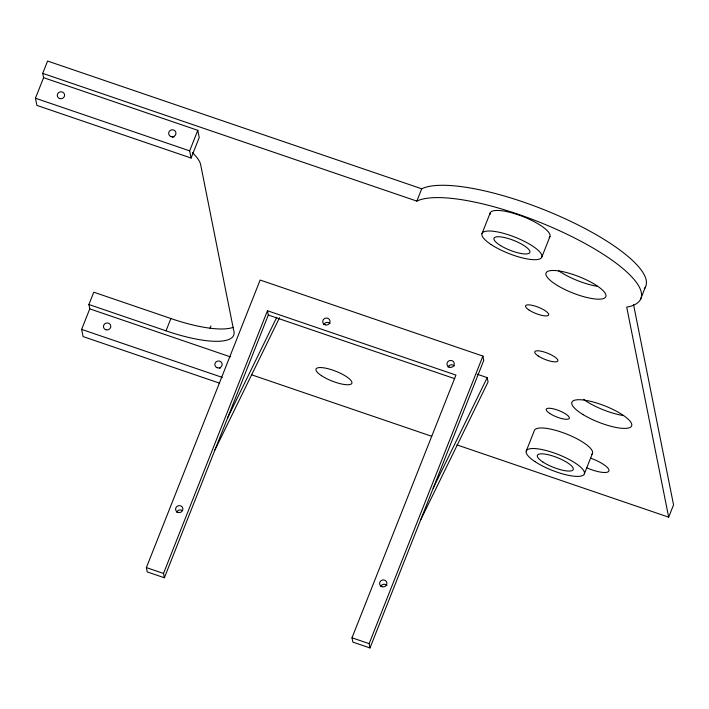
<?xml version="1.0" encoding="UTF-8"?>
<svg xmlns="http://www.w3.org/2000/svg" width="709" height="709" viewBox="0 0 709 709"><rect width="100%" height="100%" fill="white"/><g stroke="black" fill="none" stroke-linecap="round" stroke-linejoin="round"><path stroke-width="1.06" d="M43.577 77.68L197.793 130.323L199.229 137.502L191.102 158.045L36.886 105.402L35.45 98.223L43.577 77.68L42.717 73.373L47.592 61.045L421.722 188.789A123.951 33.713 21.6 0 1 561.847 217.255A123.951 33.713 21.6 0 1 644.268 288.793M219.586 383.17L83.077 336.58L81.641 329.401L89.768 308.858L88.9 304.516L93.774 292.197L175.034 319.927A78.043 21.226 21.6 0 0 233.252 327.319M191.102 158.045L189.666 150.866L197.793 130.323M166.012 330.837L170.887 318.518M210.041 328.187L210.928 325.936M146.373 567.599L260.141 280.046L482.9 356.086L483.76 360.394L369.992 647.955L352.86 642.106L352.001 637.799L455.94 375.079L267.453 310.737L163.504 573.448L164.373 577.764L147.233 571.915L146.373 567.599L163.504 573.448M164.373 577.764L268.312 315.044L267.453 310.737M42.717 73.373L416.848 201.108L421.722 188.789M481.987 233.66L490.105 213.125M369.992 647.955L369.132 643.648L482.9 356.086M541.844 257.03L549.971 236.487M526.22 451.11L534.347 430.567A31.214 8.49 21.6 0 1 568.326 434.741A31.214 8.49 21.6 0 1 591.731 454.389M640.413 299.632L645.287 287.305M584.376 473.807L592.502 453.264M456.897 444.88L668.676 517.171L673.55 504.852L633.527 304.533M227.571 418.009L276.758 317.304M214.933 449.958L279.523 317.712M433.199 488.2L487.207 377.631L477.122 374.184M420.561 520.149L488.067 381.938L487.207 377.631M35.45 98.223L189.666 150.866M268.312 315.044L454.708 378.668M88.9 304.516L170.16 332.246A78.043 21.226 21.6 0 0 233.571 329.889L200.682 164.754A78.043 21.226 21.6 0 0 192.405 152.683M89.768 308.858L230.443 356.875M251.42 374.742L431.737 436.292M81.641 329.401L222.316 377.418M352.001 637.799L369.132 643.648M668.676 517.171L626.703 307.112L629.707 306.527A123.951 33.713 21.6 0 0 571.277 236.327A123.951 33.713 21.6 0 0 416.848 201.108M323.827 324.669A3.669 3.483 -11.3 0 1 330.093 323.579M448.053 367.076A3.669 3.483 -11.3 0 1 454.318 365.986M172.243 137.307A3.669 3.483 -11.3 0 1 174.113 136.988M219.356 368.21A3.669 3.483 -11.3 0 1 220.313 368.166M490.052 214.57A32.135 8.738 21.6 0 1 522.746 216.475A32.135 8.738 21.6 0 1 549.183 237.648M590.703 458.191A19.285 5.247 21.6 0 1 608.88 471.024A19.285 5.247 21.6 0 1 586.556 467.727M597.554 286.33A32.135 8.738 21.6 0 1 558.426 270.625M623.371 415.554A32.135 8.738 21.6 0 1 583.56 399.362M176.674 512.235A3.669 3.483 -11.3 0 1 182.248 510.533M380.68 586.538A3.669 3.483 -11.3 0 1 386.946 585.448M325.085 324.819A3.669 3.483 -11.3 0 0 330.004 320.902A3.669 3.483 -11.3 0 0 324.075 318.873A3.669 3.483 -11.3 0 0 325.085 324.819M449.32 367.227A3.669 3.483 -11.3 0 0 454.239 363.309A3.669 3.483 -11.3 0 0 448.301 361.28A3.669 3.483 -11.3 0 0 449.32 367.227M59.636 98.551A3.669 3.483 -11.3 0 0 64.554 94.634A3.669 3.483 -11.3 0 0 58.617 92.604A3.669 3.483 -11.3 0 0 59.636 98.551M171.011 136.571A3.669 3.483 -11.3 0 0 175.929 132.654A3.669 3.483 -11.3 0 0 169.992 130.624A3.669 3.483 -11.3 0 0 171.011 136.571M549.723 413.427A12.399 3.368 21.6 0 0 569.043 418.718A12.399 3.368 21.6 0 0 554.633 409.155A12.399 3.368 21.6 0 0 549.723 413.427M538.246 355.989A12.399 3.368 21.6 0 0 557.566 361.289A12.399 3.368 21.6 0 0 543.165 351.717A12.399 3.368 21.6 0 0 538.246 355.989M529.065 310.046A12.399 3.368 21.6 0 0 548.385 315.337A12.399 3.368 21.6 0 0 533.983 305.774A12.399 3.368 21.6 0 0 529.065 310.046M557.371 285.452A32.135 8.738 21.6 0 0 605.69 296.929A32.135 8.738 21.6 0 0 564.763 272.105A32.135 8.738 21.6 0 0 557.371 285.452M583.197 414.676A32.135 8.738 21.6 0 0 631.515 426.162A32.135 8.738 21.6 0 0 590.588 401.338A32.135 8.738 21.6 0 0 583.197 414.676M321.372 375.619A19.285 5.247 21.6 0 0 351.416 383.853A19.285 5.247 21.6 0 0 329.011 368.972A19.285 5.247 21.6 0 0 321.372 375.619M105.827 329.729A3.669 3.483 -11.3 0 0 110.746 325.812A3.669 3.483 -11.3 0 0 104.808 323.783A3.669 3.483 -11.3 0 0 105.827 329.729M217.211 367.749A3.669 3.483 -11.3 0 0 222.121 363.832A3.669 3.483 -11.3 0 0 216.192 361.803A3.669 3.483 -11.3 0 0 217.211 367.749M490.974 244.463A32.135 8.738 21.6 0 0 541.056 258.182A32.135 8.738 21.6 0 0 503.718 233.385A32.135 8.738 21.6 0 0 490.974 244.463M500.607 245.615A19.285 5.247 21.6 0 0 529.729 252.661A19.285 5.247 21.6 0 0 505.411 237.754A19.285 5.247 21.6 0 0 500.607 245.615M534.958 461.594A31.214 8.49 21.6 0 0 583.604 474.933A31.214 8.49 21.6 0 0 547.33 450.835A31.214 8.49 21.6 0 0 534.958 461.594M542.731 461.922A19.285 5.247 21.6 0 0 572.783 470.156A19.285 5.247 21.6 0 0 550.379 455.275A19.285 5.247 21.6 0 0 542.731 461.922M381.947 586.689A3.669 3.483 -11.3 0 0 386.866 582.771A3.669 3.483 -11.3 0 0 380.928 580.742A3.669 3.483 -11.3 0 0 381.947 586.689M177.941 512.385A3.669 3.483 -11.3 0 0 182.86 508.468A3.669 3.483 -11.3 0 0 176.922 506.448A3.669 3.483 -11.3 0 0 177.941 512.385"/></g></svg>
